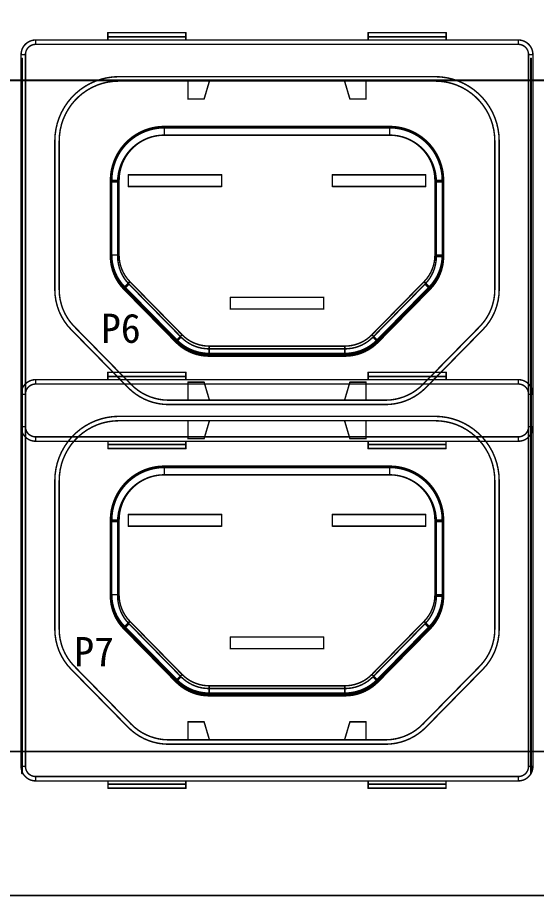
# Model space of a CAD drawing. Extents: x 741 to 1239, y 376 to 572.
# Drawn here: x 961.6 to 997.2, y 475.5 to 535.7 of the extents above; entities that cross this region are included whole.
import ezdxf

# ---------------------------------------------------------------- set-up
doc = ezdxf.new("R2010")
doc.units = 0
doc.header["$MEASUREMENT"] = 0
doc.layers.get('0').update_dxf_attribs({"linetype": 'CONTINUOUS'})
doc.layers.get('Defpoints').update_dxf_attribs({"linetype": 'CONTINUOUS'})
doc.layers.add('KEEPOUTLAYER', color=6, linetype='CONTINUOUS')
doc.layers.add('TOPOVERLAY', color=7, linetype='CONTINUOUS')
doc.styles.get("Standard").update_dxf_attribs({"font": ''})
doc.styles.get('Standard').set_extended_font_data('SimSun')
doc.dimstyles.get("Standard").update_dxf_attribs({"dimtxt": 0.18, "dimasz": 0.18, "dimexe": 0.18, "dimexo": 0.0625, "dimgap": 0.09, "dimtad": 0, "dimtih": 1, "dimtoh": 1, "dimdec": 4, "dimzin": 0, "dimdsep": 46, "dimtxsty": 'Standard', "dimcen": 0.09, "dimadec": 0, "dimazin": 0, "dimtfac": 1, "dimtdec": 4, "dimtofl": 0, "dimtmove": 0, "dimatfit": 0, "dimfxl": 1, "dimtolj": 1, "dimtzin": 0, "dimarcsym": 0})

# ---------------------------------------------------------------- blocks, each defined once
blk = doc.blocks.new('C13_1_3')
at = {"layer": 'TOPOVERLAY', "const_width": 0.1}
for points in [[(-17.55, 12.839, -0.414214), (-16.55, 13.839)], [(16.55, 13.839, -0.414214), (17.55, 12.839)], [(-17.25, 12.839, -0.414214), (-16.55, 13.539)], [(16.55, 13.539, -0.414214), (17.25, 12.839)], [(-15.235, 6.929, -0.414214), (-10.84, 11.325)], [(-14.935, 6.929, -0.414214), (-10.84, 11.025)], [(10.84, 11.325, -0.414214), (15.235, 6.929)], [(10.84, 11.025, -0.414214), (14.935, 6.929)], [(-11.425, 4.214, -0.414214), (-7.725, 7.914)], [(-11.425, 4.12, -0.414214), (-7.725, 7.82)], [(-11.331, 4.214, -0.414214), (-7.725, 7.82)], [(7.725, 7.914, -0.414214), (11.425, 4.214)], [(7.725, 7.82, -0.414214), (11.425, 4.12)], [(7.725, 7.82, -0.414214), (11.331, 4.214)], [(-10.925, 4.12, -0.414214), (-7.725, 7.32)], [(-10.831, 4.214, -0.414214), (-7.725, 7.32)], [(7.725, 7.32, -0.414214), (10.925, 4.12)], [(7.725, 7.32, -0.414214), (10.831, 4.214)], [(-10.507, -3.145, -0.196645), (-11.425, -0.902)], [(-10.507, -3.243, -0.196645), (-11.425, -1)], [(-10.44, -3.078, -0.196645), (-11.331, -0.902)], [(-10.151, -2.892, -0.196645), (-10.925, -1)], [(-10.084, -2.728, -0.196645), (-10.831, -0.902)], [(10.831, -0.902, -0.196645), (10.084, -2.728)], [(10.925, -1, -0.196645), (10.151, -2.892)], [(11.331, -0.902, -0.196645), (10.44, -3.078)], [(11.425, -0.902, -0.196645), (10.507, -3.145)], [(11.425, -1, -0.196645), (10.507, -3.243)], [(-14.118, -6.009, -0.196645), (-15.235, -3.279)], [(-13.904, -5.799, -0.196645), (-14.935, -3.279)], [(14.935, -3.279, -0.196645), (13.904, -5.799)], [(15.235, -3.279, -0.196645), (14.118, -6.009)], [(-4.658, -7.33, -0.201181), (-6.584, -6.522)], [(-4.654, -7.141, -0.201181), (-6.512, -6.362)], [(6.512, -6.362, -0.201181), (4.654, -7.141)], [(6.584, -6.522, -0.201181), (4.658, -7.33)], [(-4.658, -7.83, -0.201181), (-6.94, -6.873)], [(-4.654, -7.736, -0.201181), (-6.936, -6.779)], [(-4.654, -7.641, -0.201181), (-6.869, -6.713)], [(6.869, -6.713, -0.201181), (4.654, -7.641)], [(6.936, -6.779, -0.201181), (4.654, -7.736)], [(6.94, -6.873, -0.201181), (4.658, -7.83)], [(-7.437, -11.146, -0.201181), (-10.215, -9.981)], [(-7.437, -10.846, -0.201181), (-10.001, -9.771)], [(10.001, -9.771, -0.201181), (7.437, -10.846)], [(10.215, -9.981, -0.201181), (7.437, -11.146)], [(-16.55, -13.661, -0.414214), (-17.55, -12.661)], [(-16.55, -13.361, -0.414214), (-17.25, -12.661)], [(17.55, -12.661, -0.414214), (16.55, -13.661)], [(17.25, -12.661, -0.414214), (16.55, -13.361)]]:
    blk.add_lwpolyline(points, format="xyb", dxfattribs=at)
for points in [[(-16.55, 13.839), (16.55, 13.839)], [(-16.55, 13.539), (-16.55, 13.839)], [(-11.6, 14.339), (-6.25, 14.339)], [(-11.6, 13.839), (-11.6, 14.339)], [(-11.6, 14.059), (-6.25, 14.059)], [(-6.25, 13.839), (-6.25, 14.339)], [(6.25, 14.339), (11.6, 14.339)], [(6.25, 13.839), (6.25, 14.339)], [(6.25, 14.059), (11.6, 14.059)], [(11.6, 13.839), (11.6, 14.339)], [(16.55, 13.539), (16.55, 13.839)], [(-16.55, 13.539), (16.55, 13.539)], [(-17.55, 12.839), (-17.25, 12.839)], [(-17.55, -12.661), (-17.55, 12.839)], [(-17.25, -12.661), (-17.25, 12.839)], [(17.25, 12.839), (17.55, 12.839)], [(17.25, -12.661), (17.25, 12.839)], [(17.55, -12.661), (17.55, 12.839)], [(-10.84, 11.325), (10.84, 11.325)], [(-10.84, 11.025), (10.84, 11.025)], [(-6.1, 9.789), (-6.1, 11.01)], [(-5, 9.789), (-4.638, 11.01)], [(4.638, 11.01), (5, 9.789)], [(6.1, 9.789), (6.1, 11.01)], [(-6.1, 9.789), (-5, 9.789)], [(5, 9.789), (6.1, 9.789)], [(-7.725, 7.914), (7.725, 7.914)], [(-7.725, 7.32), (-7.725, 7.914)], [(-7.725, 7.82), (7.725, 7.82)], [(-7.725, 7.32), (-7.725, 7.82)], [(-7.725, 7.82), (7.725, 7.82)], [(7.725, 7.32), (7.725, 7.914)], [(7.725, 7.32), (7.725, 7.82)], [(-7.725, 7.32), (7.725, 7.32)], [(-7.725, 7.32), (7.725, 7.32)], [(-15.235, -3.279), (-15.235, 6.929)], [(-14.935, -3.279), (-14.935, 6.929)], [(14.935, -3.279), (14.935, 6.929)], [(15.235, -3.279), (15.235, 6.929)], [(-11.425, 4.214), (-10.831, 4.214)], [(-11.425, -0.902), (-11.425, 4.214)], [(-11.331, -0.902), (-11.331, 4.214)], [(-10.831, -0.902), (-10.831, 4.214)], [(-10.2, 4.6), (-3.8, 4.6)], [(-10.2, 3.8), (-10.2, 4.6)], [(-3.8, 3.8), (-3.8, 4.6)], [(3.8, 4.6), (10.2, 4.6)], [(3.8, 3.8), (3.8, 4.6)], [(10.2, 3.8), (10.2, 4.6)], [(10.831, 4.214), (11.425, 4.214)], [(10.831, -0.902), (10.831, 4.214)], [(11.331, -0.902), (11.331, 4.214)], [(11.425, -0.902), (11.425, 4.214)], [(-11.425, 4.12), (-10.925, 4.12)], [(-11.425, -1), (-11.425, 4.12)], [(-10.925, -1), (-10.925, 4.12)], [(-10.2, 3.8), (-3.8, 3.8)], [(3.8, 3.8), (10.2, 3.8)], [(10.925, 4.12), (11.425, 4.12)], [(10.925, -1), (10.925, 4.12)], [(11.425, -1), (11.425, 4.12)], [(-11.425, -0.902), (-10.831, -0.902)], [(10.831, -0.902), (11.425, -0.902)], [(10.925, -1), (11.425, -1)], [(-10.507, -3.145), (-10.084, -2.728)], [(-10.507, -3.243), (-10.151, -2.892)], [(-10.151, -2.892), (-6.584, -6.522)], [(-10.084, -2.728), (-6.512, -6.362)], [(6.512, -6.362), (10.084, -2.728)], [(6.584, -6.522), (10.151, -2.892)], [(10.084, -2.728), (10.507, -3.145)], [(10.151, -2.892), (10.507, -3.243)], [(-10.507, -3.145), (-6.936, -6.779)], [(-10.507, -3.243), (-6.94, -6.873)], [(-10.44, -3.078), (-6.869, -6.713)], [(6.869, -6.713), (10.44, -3.078)], [(6.936, -6.779), (10.507, -3.145)], [(6.94, -6.873), (10.507, -3.243)], [(-3.2, -3.8), (3.2, -3.8)], [(-3.2, -4.6), (-3.2, -3.8)], [(3.2, -4.6), (3.2, -3.8)], [(-3.2, -4.6), (3.2, -4.6)], [(-14.118, -6.009), (-10.215, -9.981)], [(-13.904, -5.799), (-10.001, -9.771)], [(10.001, -9.771), (13.904, -5.799)], [(10.215, -9.981), (14.118, -6.009)], [(-6.94, -6.873), (-6.584, -6.522)], [(-6.936, -6.779), (-6.512, -6.362)], [(6.512, -6.362), (6.936, -6.779)], [(6.584, -6.522), (6.94, -6.873)], [(-4.654, -7.141), (4.654, -7.141)], [(-4.654, -7.736), (-4.654, -7.141)], [(4.654, -7.736), (4.654, -7.141)], [(-4.658, -7.33), (4.658, -7.33)], [(-4.658, -7.83), (-4.658, -7.33)], [(-4.658, -7.83), (4.658, -7.83)], [(-4.654, -7.641), (4.654, -7.641)], [(-4.654, -7.736), (4.654, -7.736)], [(4.658, -7.83), (4.658, -7.33)], [(-6.1, -9.611), (-5, -9.611)], [(-6.1, -10.832), (-6.1, -9.611)], [(-5, -9.611), (-4.638, -10.832)], [(4.638, -10.832), (5, -9.611)], [(5, -9.611), (6.1, -9.611)], [(6.1, -10.832), (6.1, -9.611)], [(-7.437, -10.846), (7.437, -10.846)], [(-7.437, -11.146), (7.437, -11.146)], [(-17.55, -12.661), (-17.25, -12.661)], [(17.25, -12.661), (17.55, -12.661)], [(-16.55, -13.661), (-16.55, -13.361)], [(-16.55, -13.361), (16.55, -13.361)], [(-16.55, -13.661), (16.55, -13.661)], [(-11.594, -13.881), (-11.594, -13.661)], [(-11.594, -13.881), (-6.25, -13.881)], [(-11.593, -14.161), (-11.593, -13.881)], [(-6.25, -14.161), (-6.25, -13.661)], [(6.25, -14.161), (6.25, -13.661)], [(6.25, -13.881), (11.594, -13.881)], [(11.593, -14.161), (11.593, -13.881)], [(11.594, -13.881), (11.594, -13.661)], [(16.55, -13.661), (16.55, -13.361)], [(-11.593, -14.161), (-6.25, -14.161)], [(6.25, -14.161), (11.593, -14.161)]]:
    blk.add_lwpolyline(points, dxfattribs=at)
at = {"layer": 'TOPOVERLAY', "const_width": 0.05}
for points in [[(-16.575, 13.839, 1), (-16.525, 13.839, 1)], [(-16.575, 13.839, 1), (-16.525, 13.839, 1)], [(-16.575, 13.839, 1), (-16.525, 13.839, 1)], [(-11.625, 14.339, 1), (-11.575, 14.339, 1)], [(-11.625, 14.339, 1), (-11.575, 14.339, 1)], [(-11.625, 14.059, 1), (-11.575, 14.059, 1)], [(-11.625, 13.839, 1), (-11.575, 13.839, 1)], [(-6.275, 14.339, 1), (-6.225, 14.339, 1)], [(-6.275, 14.339, 1), (-6.225, 14.339, 1)], [(-6.275, 14.059, 1), (-6.225, 14.059, 1)], [(-6.275, 13.839, 1), (-6.225, 13.839, 1)], [(6.225, 14.339, 1), (6.275, 14.339, 1)], [(6.225, 14.339, 1), (6.275, 14.339, 1)], [(6.225, 14.059, 1), (6.275, 14.059, 1)], [(6.225, 13.839, 1), (6.275, 13.839, 1)], [(11.575, 14.339, 1), (11.625, 14.339, 1)], [(11.575, 14.339, 1), (11.625, 14.339, 1)], [(11.575, 14.059, 1), (11.625, 14.059, 1)], [(11.575, 13.839, 1), (11.625, 13.839, 1)], [(16.525, 13.839, 1), (16.575, 13.839, 1)], [(16.525, 13.839, 1), (16.575, 13.839, 1)], [(16.525, 13.839, 1), (16.575, 13.839, 1)], [(-16.575, 13.539, 1), (-16.525, 13.539, 1)], [(-16.575, 13.539, 1), (-16.525, 13.539, 1)], [(-16.575, 13.539, 1), (-16.525, 13.539, 1)], [(16.525, 13.539, 1), (16.575, 13.539, 1)], [(16.525, 13.539, 1), (16.575, 13.539, 1)], [(16.525, 13.539, 1), (16.575, 13.539, 1)], [(-17.575, 12.839, 1), (-17.525, 12.839, 1)], [(-17.575, 12.839, 1), (-17.525, 12.839, 1)], [(-17.575, 12.839, 1), (-17.525, 12.839, 1)], [(-17.275, 12.839, 1), (-17.225, 12.839, 1)], [(-17.275, 12.839, 1), (-17.225, 12.839, 1)], [(-17.275, 12.839, 1), (-17.225, 12.839, 1)], [(17.225, 12.839, 1), (17.275, 12.839, 1)], [(17.225, 12.839, 1), (17.275, 12.839, 1)], [(17.225, 12.839, 1), (17.275, 12.839, 1)], [(17.525, 12.839, 1), (17.575, 12.839, 1)], [(17.525, 12.839, 1), (17.575, 12.839, 1)], [(17.525, 12.839, 1), (17.575, 12.839, 1)], [(-10.865, 11.325, 1), (-10.815, 11.325, 1)], [(-10.865, 11.325, 1), (-10.815, 11.325, 1)], [(-10.865, 11.025, 1), (-10.815, 11.025, 1)], [(-10.865, 11.025, 1), (-10.815, 11.025, 1)], [(-6.125, 11.01, 1), (-6.075, 11.01, 1)], [(-4.663, 11.01, 1), (-4.613, 11.01, 1)], [(4.613, 11.01, 1), (4.663, 11.01, 1)], [(6.075, 11.01, 1), (6.125, 11.01, 1)], [(10.815, 11.325, 1), (10.865, 11.325, 1)], [(10.815, 11.325, 1), (10.865, 11.325, 1)], [(10.815, 11.025, 1), (10.865, 11.025, 1)], [(10.815, 11.025, 1), (10.865, 11.025, 1)], [(-6.125, 9.789, 1), (-6.075, 9.789, 1)], [(-6.125, 9.789, 1), (-6.075, 9.789, 1)], [(-5.025, 9.789, 1), (-4.975, 9.789, 1)], [(-5.025, 9.789, 1), (-4.975, 9.789, 1)], [(4.975, 9.789, 1), (5.025, 9.789, 1)], [(4.975, 9.789, 1), (5.025, 9.789, 1)], [(6.075, 9.789, 1), (6.125, 9.789, 1)], [(6.075, 9.789, 1), (6.125, 9.789, 1)], [(-7.75, 7.914, 1), (-7.7, 7.914, 1)], [(-7.75, 7.914, 1), (-7.7, 7.914, 1)], [(-7.75, 7.914, 1), (-7.7, 7.914, 1)], [(-7.75, 7.82, 1), (-7.7, 7.82, 1)], [(-7.75, 7.82, 1), (-7.7, 7.82, 1)], [(-7.75, 7.82, 1), (-7.7, 7.82, 1)], [(-7.75, 7.82, 1), (-7.7, 7.82, 1)], [(-7.75, 7.82, 1), (-7.7, 7.82, 1)], [(7.7, 7.914, 1), (7.75, 7.914, 1)], [(7.7, 7.914, 1), (7.75, 7.914, 1)], [(7.7, 7.914, 1), (7.75, 7.914, 1)], [(7.7, 7.82, 1), (7.75, 7.82, 1)], [(7.7, 7.82, 1), (7.75, 7.82, 1)], [(7.7, 7.82, 1), (7.75, 7.82, 1)], [(7.7, 7.82, 1), (7.75, 7.82, 1)], [(7.7, 7.82, 1), (7.75, 7.82, 1)], [(-7.75, 7.32, 1), (-7.7, 7.32, 1)], [(-7.75, 7.32, 1), (-7.7, 7.32, 1)], [(-7.75, 7.32, 1), (-7.7, 7.32, 1)], [(-7.75, 7.32, 1), (-7.7, 7.32, 1)], [(-7.75, 7.32, 1), (-7.7, 7.32, 1)], [(-7.75, 7.32, 1), (-7.7, 7.32, 1)], [(7.7, 7.32, 1), (7.75, 7.32, 1)], [(7.7, 7.32, 1), (7.75, 7.32, 1)], [(7.7, 7.32, 1), (7.75, 7.32, 1)], [(7.7, 7.32, 1), (7.75, 7.32, 1)], [(7.7, 7.32, 1), (7.75, 7.32, 1)], [(7.7, 7.32, 1), (7.75, 7.32, 1)], [(-15.26, 6.929, 1), (-15.21, 6.929, 1)], [(-15.26, 6.929, 1), (-15.21, 6.929, 1)], [(-14.96, 6.929, 1), (-14.91, 6.929, 1)], [(-14.96, 6.929, 1), (-14.91, 6.929, 1)], [(14.91, 6.929, 1), (14.96, 6.929, 1)], [(14.91, 6.929, 1), (14.96, 6.929, 1)], [(15.21, 6.929, 1), (15.26, 6.929, 1)], [(15.21, 6.929, 1), (15.26, 6.929, 1)], [(-11.45, 4.214, 1), (-11.4, 4.214, 1)], [(-11.45, 4.214, 1), (-11.4, 4.214, 1)], [(-11.45, 4.214, 1), (-11.4, 4.214, 1)], [(-11.356, 4.214, 1), (-11.306, 4.214, 1)], [(-11.356, 4.214, 1), (-11.306, 4.214, 1)], [(-10.856, 4.214, 1), (-10.806, 4.214, 1)], [(-10.856, 4.214, 1), (-10.806, 4.214, 1)], [(-10.856, 4.214, 1), (-10.806, 4.214, 1)], [(-10.225, 4.6, 1), (-10.175, 4.6, 1)], [(-10.225, 4.6, 1), (-10.175, 4.6, 1)], [(-3.825, 4.6, 1), (-3.775, 4.6, 1)], [(-3.825, 4.6, 1), (-3.775, 4.6, 1)], [(3.775, 4.6, 1), (3.825, 4.6, 1)], [(3.775, 4.6, 1), (3.825, 4.6, 1)], [(10.175, 4.6, 1), (10.225, 4.6, 1)], [(10.175, 4.6, 1), (10.225, 4.6, 1)], [(10.806, 4.214, 1), (10.856, 4.214, 1)], [(10.806, 4.214, 1), (10.856, 4.214, 1)], [(10.806, 4.214, 1), (10.856, 4.214, 1)], [(11.306, 4.214, 1), (11.356, 4.214, 1)], [(11.306, 4.214, 1), (11.356, 4.214, 1)], [(11.4, 4.214, 1), (11.45, 4.214, 1)], [(11.4, 4.214, 1), (11.45, 4.214, 1)], [(11.4, 4.214, 1), (11.45, 4.214, 1)], [(-11.45, 4.12, 1), (-11.4, 4.12, 1)], [(-11.45, 4.12, 1), (-11.4, 4.12, 1)], [(-11.45, 4.12, 1), (-11.4, 4.12, 1)], [(-10.95, 4.12, 1), (-10.9, 4.12, 1)], [(-10.95, 4.12, 1), (-10.9, 4.12, 1)], [(-10.95, 4.12, 1), (-10.9, 4.12, 1)], [(-10.225, 3.8, 1), (-10.175, 3.8, 1)], [(-10.225, 3.8, 1), (-10.175, 3.8, 1)], [(-3.825, 3.8, 1), (-3.775, 3.8, 1)], [(-3.825, 3.8, 1), (-3.775, 3.8, 1)], [(3.775, 3.8, 1), (3.825, 3.8, 1)], [(3.775, 3.8, 1), (3.825, 3.8, 1)], [(10.175, 3.8, 1), (10.225, 3.8, 1)], [(10.175, 3.8, 1), (10.225, 3.8, 1)], [(10.9, 4.12, 1), (10.95, 4.12, 1)], [(10.9, 4.12, 1), (10.95, 4.12, 1)], [(10.9, 4.12, 1), (10.95, 4.12, 1)], [(11.4, 4.12, 1), (11.45, 4.12, 1)], [(11.4, 4.12, 1), (11.45, 4.12, 1)], [(11.4, 4.12, 1), (11.45, 4.12, 1)], [(-11.45, -0.902, 1), (-11.4, -0.902, 1)], [(-11.45, -0.902, 1), (-11.4, -0.902, 1)], [(-11.45, -0.902, 1), (-11.4, -0.902, 1)], [(-11.45, -1, 1), (-11.4, -1, 1)], [(-11.45, -1, 1), (-11.4, -1, 1)], [(-11.356, -0.902, 1), (-11.306, -0.902, 1)], [(-11.356, -0.902, 1), (-11.306, -0.902, 1)], [(-10.95, -1, 1), (-10.9, -1, 1)], [(-10.95, -1, 1), (-10.9, -1, 1)], [(-10.856, -0.902, 1), (-10.806, -0.902, 1)], [(-10.856, -0.902, 1), (-10.806, -0.902, 1)], [(-10.856, -0.902, 1), (-10.806, -0.902, 1)], [(10.806, -0.902, 1), (10.856, -0.902, 1)], [(10.806, -0.902, 1), (10.856, -0.902, 1)], [(10.806, -0.902, 1), (10.856, -0.902, 1)], [(10.9, -1, 1), (10.95, -1, 1)], [(10.9, -1, 1), (10.95, -1, 1)], [(10.9, -1, 1), (10.95, -1, 1)], [(11.306, -0.902, 1), (11.356, -0.902, 1)], [(11.306, -0.902, 1), (11.356, -0.902, 1)], [(11.4, -0.902, 1), (11.45, -0.902, 1)], [(11.4, -0.902, 1), (11.45, -0.902, 1)], [(11.4, -0.902, 1), (11.45, -0.902, 1)], [(11.4, -1, 1), (11.45, -1, 1)], [(11.4, -1, 1), (11.45, -1, 1)], [(11.4, -1, 1), (11.45, -1, 1)], [(-10.176, -2.892, 1), (-10.126, -2.892, 1)], [(-10.176, -2.892, 1), (-10.126, -2.892, 1)], [(-10.176, -2.892, 1), (-10.126, -2.892, 1)], [(-10.109, -2.728, 1), (-10.059, -2.728, 1)], [(-10.109, -2.728, 1), (-10.059, -2.728, 1)], [(-10.109, -2.728, 1), (-10.059, -2.728, 1)], [(10.059, -2.728, 1), (10.109, -2.728, 1)], [(10.059, -2.728, 1), (10.109, -2.728, 1)], [(10.059, -2.728, 1), (10.109, -2.728, 1)], [(10.126, -2.892, 1), (10.176, -2.892, 1)], [(10.126, -2.892, 1), (10.176, -2.892, 1)], [(10.126, -2.892, 1), (10.176, -2.892, 1)], [(-15.26, -3.279, 1), (-15.21, -3.279, 1)], [(-15.26, -3.279, 1), (-15.21, -3.279, 1)], [(-14.96, -3.279, 1), (-14.91, -3.279, 1)], [(-14.96, -3.279, 1), (-14.91, -3.279, 1)], [(-10.532, -3.145, 1), (-10.482, -3.145, 1)], [(-10.532, -3.145, 1), (-10.482, -3.145, 1)], [(-10.532, -3.145, 1), (-10.482, -3.145, 1)], [(-10.532, -3.243, 1), (-10.482, -3.243, 1)], [(-10.532, -3.243, 1), (-10.482, -3.243, 1)], [(-10.532, -3.243, 1), (-10.482, -3.243, 1)], [(-10.465, -3.078, 1), (-10.415, -3.078, 1)], [(-10.465, -3.078, 1), (-10.415, -3.078, 1)], [(10.415, -3.078, 1), (10.465, -3.078, 1)], [(10.415, -3.078, 1), (10.465, -3.078, 1)], [(10.482, -3.145, 1), (10.532, -3.145, 1)], [(10.482, -3.145, 1), (10.532, -3.145, 1)], [(10.482, -3.145, 1), (10.532, -3.145, 1)], [(10.482, -3.243, 1), (10.532, -3.243, 1)], [(10.482, -3.243, 1), (10.532, -3.243, 1)], [(10.482, -3.243, 1), (10.532, -3.243, 1)], [(14.91, -3.279, 1), (14.96, -3.279, 1)], [(14.91, -3.279, 1), (14.96, -3.279, 1)], [(15.21, -3.279, 1), (15.26, -3.279, 1)], [(15.21, -3.279, 1), (15.26, -3.279, 1)], [(-3.225, -3.8, 1), (-3.175, -3.8, 1)], [(-3.225, -3.8, 1), (-3.175, -3.8, 1)], [(3.175, -3.8, 1), (3.225, -3.8, 1)], [(3.175, -3.8, 1), (3.225, -3.8, 1)], [(-3.225, -4.6, 1), (-3.175, -4.6, 1)], [(-3.225, -4.6, 1), (-3.175, -4.6, 1)], [(3.175, -4.6, 1), (3.225, -4.6, 1)], [(3.175, -4.6, 1), (3.225, -4.6, 1)], [(-14.143, -6.009, 1), (-14.093, -6.009, 1)], [(-14.143, -6.009, 1), (-14.093, -6.009, 1)], [(-13.929, -5.799, 1), (-13.879, -5.799, 1)], [(-13.929, -5.799, 1), (-13.879, -5.799, 1)], [(13.879, -5.799, 1), (13.929, -5.799, 1)], [(13.879, -5.799, 1), (13.929, -5.799, 1)], [(14.093, -6.009, 1), (14.143, -6.009, 1)], [(14.093, -6.009, 1), (14.143, -6.009, 1)], [(-6.609, -6.522, 1), (-6.559, -6.522, 1)], [(-6.609, -6.522, 1), (-6.559, -6.522, 1)], [(-6.609, -6.522, 1), (-6.559, -6.522, 1)], [(-6.537, -6.362, 1), (-6.487, -6.362, 1)], [(-6.537, -6.362, 1), (-6.487, -6.362, 1)], [(-6.537, -6.362, 1), (-6.487, -6.362, 1)], [(6.487, -6.362, 1), (6.537, -6.362, 1)], [(6.487, -6.362, 1), (6.537, -6.362, 1)], [(6.487, -6.362, 1), (6.537, -6.362, 1)], [(6.559, -6.522, 1), (6.609, -6.522, 1)], [(6.559, -6.522, 1), (6.609, -6.522, 1)], [(6.559, -6.522, 1), (6.609, -6.522, 1)], [(-6.965, -6.873, 1), (-6.915, -6.873, 1)], [(-6.965, -6.873, 1), (-6.915, -6.873, 1)], [(-6.965, -6.873, 1), (-6.915, -6.873, 1)], [(-6.961, -6.779, 1), (-6.911, -6.779, 1)], [(-6.961, -6.779, 1), (-6.911, -6.779, 1)], [(-6.961, -6.779, 1), (-6.911, -6.779, 1)], [(-6.894, -6.713, 1), (-6.844, -6.713, 1)], [(-6.894, -6.713, 1), (-6.844, -6.713, 1)], [(-4.679, -7.141, 1), (-4.629, -7.141, 1)], [(-4.679, -7.141, 1), (-4.629, -7.141, 1)], [(-4.679, -7.141, 1), (-4.629, -7.141, 1)], [(4.629, -7.141, 1), (4.679, -7.141, 1)], [(4.629, -7.141, 1), (4.679, -7.141, 1)], [(4.629, -7.141, 1), (4.679, -7.141, 1)], [(6.844, -6.713, 1), (6.894, -6.713, 1)], [(6.844, -6.713, 1), (6.894, -6.713, 1)], [(6.911, -6.779, 1), (6.961, -6.779, 1)], [(6.911, -6.779, 1), (6.961, -6.779, 1)], [(6.911, -6.779, 1), (6.961, -6.779, 1)], [(6.915, -6.873, 1), (6.965, -6.873, 1)], [(6.915, -6.873, 1), (6.965, -6.873, 1)], [(6.915, -6.873, 1), (6.965, -6.873, 1)], [(-4.683, -7.33, 1), (-4.633, -7.33, 1)], [(-4.683, -7.33, 1), (-4.633, -7.33, 1)], [(-4.683, -7.33, 1), (-4.633, -7.33, 1)], [(-4.683, -7.83, 1), (-4.633, -7.83, 1)], [(-4.683, -7.83, 1), (-4.633, -7.83, 1)], [(-4.683, -7.83, 1), (-4.633, -7.83, 1)], [(-4.679, -7.641, 1), (-4.629, -7.641, 1)], [(-4.679, -7.641, 1), (-4.629, -7.641, 1)], [(-4.679, -7.736, 1), (-4.629, -7.736, 1)], [(-4.679, -7.736, 1), (-4.629, -7.736, 1)], [(-4.679, -7.736, 1), (-4.629, -7.736, 1)], [(4.629, -7.641, 1), (4.679, -7.641, 1)], [(4.629, -7.641, 1), (4.679, -7.641, 1)], [(4.629, -7.736, 1), (4.679, -7.736, 1)], [(4.629, -7.736, 1), (4.679, -7.736, 1)], [(4.629, -7.736, 1), (4.679, -7.736, 1)], [(4.633, -7.33, 1), (4.683, -7.33, 1)], [(4.633, -7.33, 1), (4.683, -7.33, 1)], [(4.633, -7.33, 1), (4.683, -7.33, 1)], [(4.633, -7.83, 1), (4.683, -7.83, 1)], [(4.633, -7.83, 1), (4.683, -7.83, 1)], [(4.633, -7.83, 1), (4.683, -7.83, 1)], [(-6.125, -9.611, 1), (-6.075, -9.611, 1)], [(-6.125, -9.611, 1), (-6.075, -9.611, 1)], [(-5.025, -9.611, 1), (-4.975, -9.611, 1)], [(-5.025, -9.611, 1), (-4.975, -9.611, 1)], [(4.975, -9.611, 1), (5.025, -9.611, 1)], [(4.975, -9.611, 1), (5.025, -9.611, 1)], [(6.075, -9.611, 1), (6.125, -9.611, 1)], [(6.075, -9.611, 1), (6.125, -9.611, 1)], [(-10.24, -9.981, 1), (-10.19, -9.981, 1)], [(-10.24, -9.981, 1), (-10.19, -9.981, 1)], [(-10.026, -9.771, 1), (-9.976, -9.771, 1)], [(-10.026, -9.771, 1), (-9.976, -9.771, 1)], [(9.976, -9.771, 1), (10.026, -9.771, 1)], [(9.976, -9.771, 1), (10.026, -9.771, 1)], [(10.19, -9.981, 1), (10.24, -9.981, 1)], [(10.19, -9.981, 1), (10.24, -9.981, 1)], [(-7.462, -10.846, 1), (-7.412, -10.846, 1)], [(-7.462, -10.846, 1), (-7.412, -10.846, 1)], [(-6.125, -10.832, 1), (-6.075, -10.832, 1)], [(-4.663, -10.832, 1), (-4.613, -10.832, 1)], [(4.613, -10.832, 1), (4.663, -10.832, 1)], [(6.075, -10.832, 1), (6.125, -10.832, 1)], [(7.412, -10.846, 1), (7.462, -10.846, 1)], [(7.412, -10.846, 1), (7.462, -10.846, 1)], [(-7.462, -11.146, 1), (-7.412, -11.146, 1)], [(-7.462, -11.146, 1), (-7.412, -11.146, 1)], [(7.412, -11.146, 1), (7.462, -11.146, 1)], [(7.412, -11.146, 1), (7.462, -11.146, 1)], [(-17.575, -12.661, 1), (-17.525, -12.661, 1)], [(-17.575, -12.661, 1), (-17.525, -12.661, 1)], [(-17.575, -12.661, 1), (-17.525, -12.661, 1)], [(-17.275, -12.661, 1), (-17.225, -12.661, 1)], [(-17.275, -12.661, 1), (-17.225, -12.661, 1)], [(-17.275, -12.661, 1), (-17.225, -12.661, 1)], [(17.225, -12.661, 1), (17.275, -12.661, 1)], [(17.225, -12.661, 1), (17.275, -12.661, 1)], [(17.225, -12.661, 1), (17.275, -12.661, 1)], [(17.525, -12.661, 1), (17.575, -12.661, 1)], [(17.525, -12.661, 1), (17.575, -12.661, 1)], [(17.525, -12.661, 1), (17.575, -12.661, 1)], [(-16.575, -13.361, 1), (-16.525, -13.361, 1)], [(-16.575, -13.361, 1), (-16.525, -13.361, 1)], [(-16.575, -13.361, 1), (-16.525, -13.361, 1)], [(-16.575, -13.661, 1), (-16.525, -13.661, 1)], [(-16.575, -13.661, 1), (-16.525, -13.661, 1)], [(-16.575, -13.661, 1), (-16.525, -13.661, 1)], [(-11.619, -13.661, 1), (-11.569, -13.661, 1)], [(-11.619, -13.881, 1), (-11.569, -13.881, 1)], [(-11.619, -13.881, 1), (-11.569, -13.881, 1)], [(-11.618, -13.881, 1), (-11.568, -13.881, 1)], [(-6.275, -13.661, 1), (-6.225, -13.661, 1)], [(-6.275, -13.881, 1), (-6.225, -13.881, 1)], [(6.225, -13.661, 1), (6.275, -13.661, 1)], [(6.225, -13.881, 1), (6.275, -13.881, 1)], [(11.568, -13.881, 1), (11.618, -13.881, 1)], [(11.569, -13.661, 1), (11.619, -13.661, 1)], [(11.569, -13.881, 1), (11.619, -13.881, 1)], [(11.569, -13.881, 1), (11.619, -13.881, 1)], [(16.525, -13.361, 1), (16.575, -13.361, 1)], [(16.525, -13.361, 1), (16.575, -13.361, 1)], [(16.525, -13.361, 1), (16.575, -13.361, 1)], [(16.525, -13.661, 1), (16.575, -13.661, 1)], [(16.525, -13.661, 1), (16.575, -13.661, 1)], [(16.525, -13.661, 1), (16.575, -13.661, 1)], [(-11.618, -14.161, 1), (-11.568, -14.161, 1)], [(-11.618, -14.161, 1), (-11.568, -14.161, 1)], [(-6.275, -14.161, 1), (-6.225, -14.161, 1)], [(-6.275, -14.161, 1), (-6.225, -14.161, 1)], [(6.225, -14.161, 1), (6.275, -14.161, 1)], [(6.225, -14.161, 1), (6.275, -14.161, 1)], [(11.568, -14.161, 1), (11.618, -14.161, 1)], [(11.568, -14.161, 1), (11.618, -14.161, 1)]]:
    blk.add_lwpolyline(points, format="xyb", close=True, dxfattribs=at)
blk = doc.blocks.new('C13_1_96')
at = {"layer": 'TOPOVERLAY', "const_width": 0.1}
for points in [[(-17.55, 12.839, -0.414214), (-16.55, 13.839)], [(16.55, 13.839, -0.414214), (17.55, 12.839)], [(-17.25, 12.839, -0.414214), (-16.55, 13.539)], [(16.55, 13.539, -0.414214), (17.25, 12.839)], [(-15.235, 6.929, -0.414214), (-10.84, 11.325)], [(-14.935, 6.929, -0.414214), (-10.84, 11.025)], [(10.84, 11.325, -0.414214), (15.235, 6.929)], [(10.84, 11.025, -0.414214), (14.935, 6.929)], [(-11.425, 4.214, -0.414214), (-7.725, 7.914)], [(-11.425, 4.12, -0.414214), (-7.725, 7.82)], [(-11.331, 4.214, -0.414214), (-7.725, 7.82)], [(7.725, 7.914, -0.414214), (11.425, 4.214)], [(7.725, 7.82, -0.414214), (11.425, 4.12)], [(7.725, 7.82, -0.414214), (11.331, 4.214)], [(-10.925, 4.12, -0.414214), (-7.725, 7.32)], [(-10.831, 4.214, -0.414214), (-7.725, 7.32)], [(7.725, 7.32, -0.414214), (10.925, 4.12)], [(7.725, 7.32, -0.414214), (10.831, 4.214)], [(-10.507, -3.145, -0.196645), (-11.425, -0.902)], [(-10.507, -3.243, -0.196645), (-11.425, -1)], [(-10.44, -3.078, -0.196645), (-11.331, -0.902)], [(-10.151, -2.892, -0.196645), (-10.925, -1)], [(-10.084, -2.728, -0.196645), (-10.831, -0.902)], [(10.831, -0.902, -0.196645), (10.084, -2.728)], [(10.925, -1, -0.196645), (10.151, -2.892)], [(11.331, -0.902, -0.196645), (10.44, -3.078)], [(11.425, -0.902, -0.196645), (10.507, -3.145)], [(11.425, -1, -0.196645), (10.507, -3.243)], [(-14.118, -6.009, -0.196645), (-15.235, -3.279)], [(-13.904, -5.799, -0.196645), (-14.935, -3.279)], [(14.935, -3.279, -0.196645), (13.904, -5.799)], [(15.235, -3.279, -0.196645), (14.118, -6.009)], [(-4.658, -7.33, -0.201181), (-6.584, -6.522)], [(-4.654, -7.141, -0.201181), (-6.512, -6.362)], [(6.512, -6.362, -0.201181), (4.654, -7.141)], [(6.584, -6.522, -0.201181), (4.658, -7.33)], [(-4.658, -7.83, -0.201181), (-6.94, -6.873)], [(-4.654, -7.736, -0.201181), (-6.936, -6.779)], [(-4.654, -7.641, -0.201181), (-6.869, -6.713)], [(6.869, -6.713, -0.201181), (4.654, -7.641)], [(6.936, -6.779, -0.201181), (4.654, -7.736)], [(6.94, -6.873, -0.201181), (4.658, -7.83)], [(-7.437, -11.146, -0.201181), (-10.215, -9.981)], [(-7.437, -10.846, -0.201181), (-10.001, -9.771)], [(10.001, -9.771, -0.201181), (7.437, -10.846)], [(10.215, -9.981, -0.201181), (7.437, -11.146)], [(-16.55, -13.661, -0.414214), (-17.55, -12.661)], [(-16.55, -13.361, -0.414214), (-17.25, -12.661)], [(17.55, -12.661, -0.414214), (16.55, -13.661)], [(17.25, -12.661, -0.414214), (16.55, -13.361)]]:
    blk.add_lwpolyline(points, format="xyb", dxfattribs=at)
for points in [[(-16.55, 13.839), (16.55, 13.839)], [(-16.55, 13.539), (-16.55, 13.839)], [(-11.6, 14.339), (-6.25, 14.339)], [(-11.6, 13.839), (-11.6, 14.339)], [(-11.6, 14.059), (-6.25, 14.059)], [(-6.25, 13.839), (-6.25, 14.339)], [(6.25, 14.339), (11.6, 14.339)], [(6.25, 13.839), (6.25, 14.339)], [(6.25, 14.059), (11.6, 14.059)], [(11.6, 13.839), (11.6, 14.339)], [(16.55, 13.539), (16.55, 13.839)], [(-16.55, 13.539), (16.55, 13.539)], [(-17.55, 12.839), (-17.25, 12.839)], [(-17.55, -12.661), (-17.55, 12.839)], [(-17.25, -12.661), (-17.25, 12.839)], [(17.25, 12.839), (17.55, 12.839)], [(17.25, -12.661), (17.25, 12.839)], [(17.55, -12.661), (17.55, 12.839)], [(-10.84, 11.325), (10.84, 11.325)], [(-10.84, 11.025), (10.84, 11.025)], [(-6.1, 9.789), (-6.1, 11.01)], [(-5, 9.789), (-4.638, 11.01)], [(4.638, 11.01), (5, 9.789)], [(6.1, 9.789), (6.1, 11.01)], [(-6.1, 9.789), (-5, 9.789)], [(5, 9.789), (6.1, 9.789)], [(-7.725, 7.914), (7.725, 7.914)], [(-7.725, 7.32), (-7.725, 7.914)], [(-7.725, 7.82), (7.725, 7.82)], [(-7.725, 7.32), (-7.725, 7.82)], [(-7.725, 7.82), (7.725, 7.82)], [(7.725, 7.32), (7.725, 7.914)], [(7.725, 7.32), (7.725, 7.82)], [(-7.725, 7.32), (7.725, 7.32)], [(-7.725, 7.32), (7.725, 7.32)], [(-15.235, -3.279), (-15.235, 6.929)], [(-14.935, -3.279), (-14.935, 6.929)], [(14.935, -3.279), (14.935, 6.929)], [(15.235, -3.279), (15.235, 6.929)], [(-11.425, 4.214), (-10.831, 4.214)], [(-11.425, -0.902), (-11.425, 4.214)], [(-11.331, -0.902), (-11.331, 4.214)], [(-10.831, -0.902), (-10.831, 4.214)], [(-10.2, 4.6), (-3.8, 4.6)], [(-10.2, 3.8), (-10.2, 4.6)], [(-3.8, 3.8), (-3.8, 4.6)], [(3.8, 4.6), (10.2, 4.6)], [(3.8, 3.8), (3.8, 4.6)], [(10.2, 3.8), (10.2, 4.6)], [(10.831, 4.214), (11.425, 4.214)], [(10.831, -0.902), (10.831, 4.214)], [(11.331, -0.902), (11.331, 4.214)], [(11.425, -0.902), (11.425, 4.214)], [(-11.425, 4.12), (-10.925, 4.12)], [(-11.425, -1), (-11.425, 4.12)], [(-10.925, -1), (-10.925, 4.12)], [(-10.2, 3.8), (-3.8, 3.8)], [(3.8, 3.8), (10.2, 3.8)], [(10.925, 4.12), (11.425, 4.12)], [(10.925, -1), (10.925, 4.12)], [(11.425, -1), (11.425, 4.12)], [(-11.425, -0.902), (-10.831, -0.902)], [(10.831, -0.902), (11.425, -0.902)], [(10.925, -1), (11.425, -1)], [(-10.507, -3.145), (-10.084, -2.728)], [(-10.507, -3.243), (-10.151, -2.892)], [(-10.151, -2.892), (-6.584, -6.522)], [(-10.084, -2.728), (-6.512, -6.362)], [(6.512, -6.362), (10.084, -2.728)], [(6.584, -6.522), (10.151, -2.892)], [(10.084, -2.728), (10.507, -3.145)], [(10.151, -2.892), (10.507, -3.243)], [(-10.507, -3.145), (-6.936, -6.779)], [(-10.507, -3.243), (-6.94, -6.873)], [(-10.44, -3.078), (-6.869, -6.713)], [(6.869, -6.713), (10.44, -3.078)], [(6.936, -6.779), (10.507, -3.145)], [(6.94, -6.873), (10.507, -3.243)], [(-3.2, -3.8), (3.2, -3.8)], [(-3.2, -4.6), (-3.2, -3.8)], [(3.2, -4.6), (3.2, -3.8)], [(-3.2, -4.6), (3.2, -4.6)], [(-14.118, -6.009), (-10.215, -9.981)], [(-13.904, -5.799), (-10.001, -9.771)], [(10.001, -9.771), (13.904, -5.799)], [(10.215, -9.981), (14.118, -6.009)], [(-6.94, -6.873), (-6.584, -6.522)], [(-6.936, -6.779), (-6.512, -6.362)], [(6.512, -6.362), (6.936, -6.779)], [(6.584, -6.522), (6.94, -6.873)], [(-4.654, -7.141), (4.654, -7.141)], [(-4.654, -7.736), (-4.654, -7.141)], [(4.654, -7.736), (4.654, -7.141)], [(-4.658, -7.33), (4.658, -7.33)], [(-4.658, -7.83), (-4.658, -7.33)], [(-4.658, -7.83), (4.658, -7.83)], [(-4.654, -7.641), (4.654, -7.641)], [(-4.654, -7.736), (4.654, -7.736)], [(4.658, -7.83), (4.658, -7.33)], [(-6.1, -9.611), (-5, -9.611)], [(-6.1, -10.832), (-6.1, -9.611)], [(-5, -9.611), (-4.638, -10.832)], [(4.638, -10.832), (5, -9.611)], [(5, -9.611), (6.1, -9.611)], [(6.1, -10.832), (6.1, -9.611)], [(-7.437, -10.846), (7.437, -10.846)], [(-7.437, -11.146), (7.437, -11.146)], [(-17.55, -12.661), (-17.25, -12.661)], [(17.25, -12.661), (17.55, -12.661)], [(-16.55, -13.661), (-16.55, -13.361)], [(-16.55, -13.361), (16.55, -13.361)], [(-16.55, -13.661), (16.55, -13.661)], [(-11.594, -13.881), (-11.594, -13.661)], [(-11.594, -13.881), (-6.25, -13.881)], [(-11.593, -14.161), (-11.593, -13.881)], [(-6.25, -14.161), (-6.25, -13.661)], [(6.25, -14.161), (6.25, -13.661)], [(6.25, -13.881), (11.594, -13.881)], [(11.593, -14.161), (11.593, -13.881)], [(11.594, -13.881), (11.594, -13.661)], [(16.55, -13.661), (16.55, -13.361)], [(-11.593, -14.161), (-6.25, -14.161)], [(6.25, -14.161), (11.593, -14.161)]]:
    blk.add_lwpolyline(points, dxfattribs=at)
at = {"layer": 'TOPOVERLAY', "const_width": 0.05}
for points in [[(-16.575, 13.839, 1), (-16.525, 13.839, 1)], [(-16.575, 13.839, 1), (-16.525, 13.839, 1)], [(-16.575, 13.839, 1), (-16.525, 13.839, 1)], [(-11.625, 14.339, 1), (-11.575, 14.339, 1)], [(-11.625, 14.339, 1), (-11.575, 14.339, 1)], [(-11.625, 14.059, 1), (-11.575, 14.059, 1)], [(-11.625, 13.839, 1), (-11.575, 13.839, 1)], [(-6.275, 14.339, 1), (-6.225, 14.339, 1)], [(-6.275, 14.339, 1), (-6.225, 14.339, 1)], [(-6.275, 14.059, 1), (-6.225, 14.059, 1)], [(-6.275, 13.839, 1), (-6.225, 13.839, 1)], [(6.225, 14.339, 1), (6.275, 14.339, 1)], [(6.225, 14.339, 1), (6.275, 14.339, 1)], [(6.225, 14.059, 1), (6.275, 14.059, 1)], [(6.225, 13.839, 1), (6.275, 13.839, 1)], [(11.575, 14.339, 1), (11.625, 14.339, 1)], [(11.575, 14.339, 1), (11.625, 14.339, 1)], [(11.575, 14.059, 1), (11.625, 14.059, 1)], [(11.575, 13.839, 1), (11.625, 13.839, 1)], [(16.525, 13.839, 1), (16.575, 13.839, 1)], [(16.525, 13.839, 1), (16.575, 13.839, 1)], [(16.525, 13.839, 1), (16.575, 13.839, 1)], [(-16.575, 13.539, 1), (-16.525, 13.539, 1)], [(-16.575, 13.539, 1), (-16.525, 13.539, 1)], [(-16.575, 13.539, 1), (-16.525, 13.539, 1)], [(16.525, 13.539, 1), (16.575, 13.539, 1)], [(16.525, 13.539, 1), (16.575, 13.539, 1)], [(16.525, 13.539, 1), (16.575, 13.539, 1)], [(-17.575, 12.839, 1), (-17.525, 12.839, 1)], [(-17.575, 12.839, 1), (-17.525, 12.839, 1)], [(-17.575, 12.839, 1), (-17.525, 12.839, 1)], [(-17.275, 12.839, 1), (-17.225, 12.839, 1)], [(-17.275, 12.839, 1), (-17.225, 12.839, 1)], [(-17.275, 12.839, 1), (-17.225, 12.839, 1)], [(17.225, 12.839, 1), (17.275, 12.839, 1)], [(17.225, 12.839, 1), (17.275, 12.839, 1)], [(17.225, 12.839, 1), (17.275, 12.839, 1)], [(17.525, 12.839, 1), (17.575, 12.839, 1)], [(17.525, 12.839, 1), (17.575, 12.839, 1)], [(17.525, 12.839, 1), (17.575, 12.839, 1)], [(-10.865, 11.325, 1), (-10.815, 11.325, 1)], [(-10.865, 11.325, 1), (-10.815, 11.325, 1)], [(-10.865, 11.025, 1), (-10.815, 11.025, 1)], [(-10.865, 11.025, 1), (-10.815, 11.025, 1)], [(-6.125, 11.01, 1), (-6.075, 11.01, 1)], [(-4.663, 11.01, 1), (-4.613, 11.01, 1)], [(4.613, 11.01, 1), (4.663, 11.01, 1)], [(6.075, 11.01, 1), (6.125, 11.01, 1)], [(10.815, 11.325, 1), (10.865, 11.325, 1)], [(10.815, 11.325, 1), (10.865, 11.325, 1)], [(10.815, 11.025, 1), (10.865, 11.025, 1)], [(10.815, 11.025, 1), (10.865, 11.025, 1)], [(-6.125, 9.789, 1), (-6.075, 9.789, 1)], [(-6.125, 9.789, 1), (-6.075, 9.789, 1)], [(-5.025, 9.789, 1), (-4.975, 9.789, 1)], [(-5.025, 9.789, 1), (-4.975, 9.789, 1)], [(4.975, 9.789, 1), (5.025, 9.789, 1)], [(4.975, 9.789, 1), (5.025, 9.789, 1)], [(6.075, 9.789, 1), (6.125, 9.789, 1)], [(6.075, 9.789, 1), (6.125, 9.789, 1)], [(-7.75, 7.914, 1), (-7.7, 7.914, 1)], [(-7.75, 7.914, 1), (-7.7, 7.914, 1)], [(-7.75, 7.914, 1), (-7.7, 7.914, 1)], [(-7.75, 7.82, 1), (-7.7, 7.82, 1)], [(-7.75, 7.82, 1), (-7.7, 7.82, 1)], [(-7.75, 7.82, 1), (-7.7, 7.82, 1)], [(-7.75, 7.82, 1), (-7.7, 7.82, 1)], [(-7.75, 7.82, 1), (-7.7, 7.82, 1)], [(7.7, 7.914, 1), (7.75, 7.914, 1)], [(7.7, 7.914, 1), (7.75, 7.914, 1)], [(7.7, 7.914, 1), (7.75, 7.914, 1)], [(7.7, 7.82, 1), (7.75, 7.82, 1)], [(7.7, 7.82, 1), (7.75, 7.82, 1)], [(7.7, 7.82, 1), (7.75, 7.82, 1)], [(7.7, 7.82, 1), (7.75, 7.82, 1)], [(7.7, 7.82, 1), (7.75, 7.82, 1)], [(-7.75, 7.32, 1), (-7.7, 7.32, 1)], [(-7.75, 7.32, 1), (-7.7, 7.32, 1)], [(-7.75, 7.32, 1), (-7.7, 7.32, 1)], [(-7.75, 7.32, 1), (-7.7, 7.32, 1)], [(-7.75, 7.32, 1), (-7.7, 7.32, 1)], [(-7.75, 7.32, 1), (-7.7, 7.32, 1)], [(7.7, 7.32, 1), (7.75, 7.32, 1)], [(7.7, 7.32, 1), (7.75, 7.32, 1)], [(7.7, 7.32, 1), (7.75, 7.32, 1)], [(7.7, 7.32, 1), (7.75, 7.32, 1)], [(7.7, 7.32, 1), (7.75, 7.32, 1)], [(7.7, 7.32, 1), (7.75, 7.32, 1)], [(-15.26, 6.929, 1), (-15.21, 6.929, 1)], [(-15.26, 6.929, 1), (-15.21, 6.929, 1)], [(-14.96, 6.929, 1), (-14.91, 6.929, 1)], [(-14.96, 6.929, 1), (-14.91, 6.929, 1)], [(14.91, 6.929, 1), (14.96, 6.929, 1)], [(14.91, 6.929, 1), (14.96, 6.929, 1)], [(15.21, 6.929, 1), (15.26, 6.929, 1)], [(15.21, 6.929, 1), (15.26, 6.929, 1)], [(-11.45, 4.214, 1), (-11.4, 4.214, 1)], [(-11.45, 4.214, 1), (-11.4, 4.214, 1)], [(-11.45, 4.214, 1), (-11.4, 4.214, 1)], [(-11.356, 4.214, 1), (-11.306, 4.214, 1)], [(-11.356, 4.214, 1), (-11.306, 4.214, 1)], [(-10.856, 4.214, 1), (-10.806, 4.214, 1)], [(-10.856, 4.214, 1), (-10.806, 4.214, 1)], [(-10.856, 4.214, 1), (-10.806, 4.214, 1)], [(-10.225, 4.6, 1), (-10.175, 4.6, 1)], [(-10.225, 4.6, 1), (-10.175, 4.6, 1)], [(-3.825, 4.6, 1), (-3.775, 4.6, 1)], [(-3.825, 4.6, 1), (-3.775, 4.6, 1)], [(3.775, 4.6, 1), (3.825, 4.6, 1)], [(3.775, 4.6, 1), (3.825, 4.6, 1)], [(10.175, 4.6, 1), (10.225, 4.6, 1)], [(10.175, 4.6, 1), (10.225, 4.6, 1)], [(10.806, 4.214, 1), (10.856, 4.214, 1)], [(10.806, 4.214, 1), (10.856, 4.214, 1)], [(10.806, 4.214, 1), (10.856, 4.214, 1)], [(11.306, 4.214, 1), (11.356, 4.214, 1)], [(11.306, 4.214, 1), (11.356, 4.214, 1)], [(11.4, 4.214, 1), (11.45, 4.214, 1)], [(11.4, 4.214, 1), (11.45, 4.214, 1)], [(11.4, 4.214, 1), (11.45, 4.214, 1)], [(-11.45, 4.12, 1), (-11.4, 4.12, 1)], [(-11.45, 4.12, 1), (-11.4, 4.12, 1)], [(-11.45, 4.12, 1), (-11.4, 4.12, 1)], [(-10.95, 4.12, 1), (-10.9, 4.12, 1)], [(-10.95, 4.12, 1), (-10.9, 4.12, 1)], [(-10.95, 4.12, 1), (-10.9, 4.12, 1)], [(-10.225, 3.8, 1), (-10.175, 3.8, 1)], [(-10.225, 3.8, 1), (-10.175, 3.8, 1)], [(-3.825, 3.8, 1), (-3.775, 3.8, 1)], [(-3.825, 3.8, 1), (-3.775, 3.8, 1)], [(3.775, 3.8, 1), (3.825, 3.8, 1)], [(3.775, 3.8, 1), (3.825, 3.8, 1)], [(10.175, 3.8, 1), (10.225, 3.8, 1)], [(10.175, 3.8, 1), (10.225, 3.8, 1)], [(10.9, 4.12, 1), (10.95, 4.12, 1)], [(10.9, 4.12, 1), (10.95, 4.12, 1)], [(10.9, 4.12, 1), (10.95, 4.12, 1)], [(11.4, 4.12, 1), (11.45, 4.12, 1)], [(11.4, 4.12, 1), (11.45, 4.12, 1)], [(11.4, 4.12, 1), (11.45, 4.12, 1)], [(-11.45, -0.902, 1), (-11.4, -0.902, 1)], [(-11.45, -0.902, 1), (-11.4, -0.902, 1)], [(-11.45, -0.902, 1), (-11.4, -0.902, 1)], [(-11.45, -1, 1), (-11.4, -1, 1)], [(-11.45, -1, 1), (-11.4, -1, 1)], [(-11.356, -0.902, 1), (-11.306, -0.902, 1)], [(-11.356, -0.902, 1), (-11.306, -0.902, 1)], [(-10.95, -1, 1), (-10.9, -1, 1)], [(-10.95, -1, 1), (-10.9, -1, 1)], [(-10.856, -0.902, 1), (-10.806, -0.902, 1)], [(-10.856, -0.902, 1), (-10.806, -0.902, 1)], [(-10.856, -0.902, 1), (-10.806, -0.902, 1)], [(10.806, -0.902, 1), (10.856, -0.902, 1)], [(10.806, -0.902, 1), (10.856, -0.902, 1)], [(10.806, -0.902, 1), (10.856, -0.902, 1)], [(10.9, -1, 1), (10.95, -1, 1)], [(10.9, -1, 1), (10.95, -1, 1)], [(10.9, -1, 1), (10.95, -1, 1)], [(11.306, -0.902, 1), (11.356, -0.902, 1)], [(11.306, -0.902, 1), (11.356, -0.902, 1)], [(11.4, -0.902, 1), (11.45, -0.902, 1)], [(11.4, -0.902, 1), (11.45, -0.902, 1)], [(11.4, -0.902, 1), (11.45, -0.902, 1)], [(11.4, -1, 1), (11.45, -1, 1)], [(11.4, -1, 1), (11.45, -1, 1)], [(11.4, -1, 1), (11.45, -1, 1)], [(-10.176, -2.892, 1), (-10.126, -2.892, 1)], [(-10.176, -2.892, 1), (-10.126, -2.892, 1)], [(-10.176, -2.892, 1), (-10.126, -2.892, 1)], [(-10.109, -2.728, 1), (-10.059, -2.728, 1)], [(-10.109, -2.728, 1), (-10.059, -2.728, 1)], [(-10.109, -2.728, 1), (-10.059, -2.728, 1)], [(10.059, -2.728, 1), (10.109, -2.728, 1)], [(10.059, -2.728, 1), (10.109, -2.728, 1)], [(10.059, -2.728, 1), (10.109, -2.728, 1)], [(10.126, -2.892, 1), (10.176, -2.892, 1)], [(10.126, -2.892, 1), (10.176, -2.892, 1)], [(10.126, -2.892, 1), (10.176, -2.892, 1)], [(-15.26, -3.279, 1), (-15.21, -3.279, 1)], [(-15.26, -3.279, 1), (-15.21, -3.279, 1)], [(-14.96, -3.279, 1), (-14.91, -3.279, 1)], [(-14.96, -3.279, 1), (-14.91, -3.279, 1)], [(-10.532, -3.145, 1), (-10.482, -3.145, 1)], [(-10.532, -3.145, 1), (-10.482, -3.145, 1)], [(-10.532, -3.145, 1), (-10.482, -3.145, 1)], [(-10.532, -3.243, 1), (-10.482, -3.243, 1)], [(-10.532, -3.243, 1), (-10.482, -3.243, 1)], [(-10.532, -3.243, 1), (-10.482, -3.243, 1)], [(-10.465, -3.078, 1), (-10.415, -3.078, 1)], [(-10.465, -3.078, 1), (-10.415, -3.078, 1)], [(10.415, -3.078, 1), (10.465, -3.078, 1)], [(10.415, -3.078, 1), (10.465, -3.078, 1)], [(10.482, -3.145, 1), (10.532, -3.145, 1)], [(10.482, -3.145, 1), (10.532, -3.145, 1)], [(10.482, -3.145, 1), (10.532, -3.145, 1)], [(10.482, -3.243, 1), (10.532, -3.243, 1)], [(10.482, -3.243, 1), (10.532, -3.243, 1)], [(10.482, -3.243, 1), (10.532, -3.243, 1)], [(14.91, -3.279, 1), (14.96, -3.279, 1)], [(14.91, -3.279, 1), (14.96, -3.279, 1)], [(15.21, -3.279, 1), (15.26, -3.279, 1)], [(15.21, -3.279, 1), (15.26, -3.279, 1)], [(-3.225, -3.8, 1), (-3.175, -3.8, 1)], [(-3.225, -3.8, 1), (-3.175, -3.8, 1)], [(3.175, -3.8, 1), (3.225, -3.8, 1)], [(3.175, -3.8, 1), (3.225, -3.8, 1)], [(-3.225, -4.6, 1), (-3.175, -4.6, 1)], [(-3.225, -4.6, 1), (-3.175, -4.6, 1)], [(3.175, -4.6, 1), (3.225, -4.6, 1)], [(3.175, -4.6, 1), (3.225, -4.6, 1)], [(-14.143, -6.009, 1), (-14.093, -6.009, 1)], [(-14.143, -6.009, 1), (-14.093, -6.009, 1)], [(-13.929, -5.799, 1), (-13.879, -5.799, 1)], [(-13.929, -5.799, 1), (-13.879, -5.799, 1)], [(13.879, -5.799, 1), (13.929, -5.799, 1)], [(13.879, -5.799, 1), (13.929, -5.799, 1)], [(14.093, -6.009, 1), (14.143, -6.009, 1)], [(14.093, -6.009, 1), (14.143, -6.009, 1)], [(-6.609, -6.522, 1), (-6.559, -6.522, 1)], [(-6.609, -6.522, 1), (-6.559, -6.522, 1)], [(-6.609, -6.522, 1), (-6.559, -6.522, 1)], [(-6.537, -6.362, 1), (-6.487, -6.362, 1)], [(-6.537, -6.362, 1), (-6.487, -6.362, 1)], [(-6.537, -6.362, 1), (-6.487, -6.362, 1)], [(6.487, -6.362, 1), (6.537, -6.362, 1)], [(6.487, -6.362, 1), (6.537, -6.362, 1)], [(6.487, -6.362, 1), (6.537, -6.362, 1)], [(6.559, -6.522, 1), (6.609, -6.522, 1)], [(6.559, -6.522, 1), (6.609, -6.522, 1)], [(6.559, -6.522, 1), (6.609, -6.522, 1)], [(-6.965, -6.873, 1), (-6.915, -6.873, 1)], [(-6.965, -6.873, 1), (-6.915, -6.873, 1)], [(-6.965, -6.873, 1), (-6.915, -6.873, 1)], [(-6.961, -6.779, 1), (-6.911, -6.779, 1)], [(-6.961, -6.779, 1), (-6.911, -6.779, 1)], [(-6.961, -6.779, 1), (-6.911, -6.779, 1)], [(-6.894, -6.713, 1), (-6.844, -6.713, 1)], [(-6.894, -6.713, 1), (-6.844, -6.713, 1)], [(-4.679, -7.141, 1), (-4.629, -7.141, 1)], [(-4.679, -7.141, 1), (-4.629, -7.141, 1)], [(-4.679, -7.141, 1), (-4.629, -7.141, 1)], [(4.629, -7.141, 1), (4.679, -7.141, 1)], [(4.629, -7.141, 1), (4.679, -7.141, 1)], [(4.629, -7.141, 1), (4.679, -7.141, 1)], [(6.844, -6.713, 1), (6.894, -6.713, 1)], [(6.844, -6.713, 1), (6.894, -6.713, 1)], [(6.911, -6.779, 1), (6.961, -6.779, 1)], [(6.911, -6.779, 1), (6.961, -6.779, 1)], [(6.911, -6.779, 1), (6.961, -6.779, 1)], [(6.915, -6.873, 1), (6.965, -6.873, 1)], [(6.915, -6.873, 1), (6.965, -6.873, 1)], [(6.915, -6.873, 1), (6.965, -6.873, 1)], [(-4.683, -7.33, 1), (-4.633, -7.33, 1)], [(-4.683, -7.33, 1), (-4.633, -7.33, 1)], [(-4.683, -7.33, 1), (-4.633, -7.33, 1)], [(-4.683, -7.83, 1), (-4.633, -7.83, 1)], [(-4.683, -7.83, 1), (-4.633, -7.83, 1)], [(-4.683, -7.83, 1), (-4.633, -7.83, 1)], [(-4.679, -7.641, 1), (-4.629, -7.641, 1)], [(-4.679, -7.641, 1), (-4.629, -7.641, 1)], [(-4.679, -7.736, 1), (-4.629, -7.736, 1)], [(-4.679, -7.736, 1), (-4.629, -7.736, 1)], [(-4.679, -7.736, 1), (-4.629, -7.736, 1)], [(4.629, -7.641, 1), (4.679, -7.641, 1)], [(4.629, -7.641, 1), (4.679, -7.641, 1)], [(4.629, -7.736, 1), (4.679, -7.736, 1)], [(4.629, -7.736, 1), (4.679, -7.736, 1)], [(4.629, -7.736, 1), (4.679, -7.736, 1)], [(4.633, -7.33, 1), (4.683, -7.33, 1)], [(4.633, -7.33, 1), (4.683, -7.33, 1)], [(4.633, -7.33, 1), (4.683, -7.33, 1)], [(4.633, -7.83, 1), (4.683, -7.83, 1)], [(4.633, -7.83, 1), (4.683, -7.83, 1)], [(4.633, -7.83, 1), (4.683, -7.83, 1)], [(-6.125, -9.611, 1), (-6.075, -9.611, 1)], [(-6.125, -9.611, 1), (-6.075, -9.611, 1)], [(-5.025, -9.611, 1), (-4.975, -9.611, 1)], [(-5.025, -9.611, 1), (-4.975, -9.611, 1)], [(4.975, -9.611, 1), (5.025, -9.611, 1)], [(4.975, -9.611, 1), (5.025, -9.611, 1)], [(6.075, -9.611, 1), (6.125, -9.611, 1)], [(6.075, -9.611, 1), (6.125, -9.611, 1)], [(-10.24, -9.981, 1), (-10.19, -9.981, 1)], [(-10.24, -9.981, 1), (-10.19, -9.981, 1)], [(-10.026, -9.771, 1), (-9.976, -9.771, 1)], [(-10.026, -9.771, 1), (-9.976, -9.771, 1)], [(9.976, -9.771, 1), (10.026, -9.771, 1)], [(9.976, -9.771, 1), (10.026, -9.771, 1)], [(10.19, -9.981, 1), (10.24, -9.981, 1)], [(10.19, -9.981, 1), (10.24, -9.981, 1)], [(-7.462, -10.846, 1), (-7.412, -10.846, 1)], [(-7.462, -10.846, 1), (-7.412, -10.846, 1)], [(-6.125, -10.832, 1), (-6.075, -10.832, 1)], [(-4.663, -10.832, 1), (-4.613, -10.832, 1)], [(4.613, -10.832, 1), (4.663, -10.832, 1)], [(6.075, -10.832, 1), (6.125, -10.832, 1)], [(7.412, -10.846, 1), (7.462, -10.846, 1)], [(7.412, -10.846, 1), (7.462, -10.846, 1)], [(-7.462, -11.146, 1), (-7.412, -11.146, 1)], [(-7.462, -11.146, 1), (-7.412, -11.146, 1)], [(7.412, -11.146, 1), (7.462, -11.146, 1)], [(7.412, -11.146, 1), (7.462, -11.146, 1)], [(-17.575, -12.661, 1), (-17.525, -12.661, 1)], [(-17.575, -12.661, 1), (-17.525, -12.661, 1)], [(-17.575, -12.661, 1), (-17.525, -12.661, 1)], [(-17.275, -12.661, 1), (-17.225, -12.661, 1)], [(-17.275, -12.661, 1), (-17.225, -12.661, 1)], [(-17.275, -12.661, 1), (-17.225, -12.661, 1)], [(17.225, -12.661, 1), (17.275, -12.661, 1)], [(17.225, -12.661, 1), (17.275, -12.661, 1)], [(17.225, -12.661, 1), (17.275, -12.661, 1)], [(17.525, -12.661, 1), (17.575, -12.661, 1)], [(17.525, -12.661, 1), (17.575, -12.661, 1)], [(17.525, -12.661, 1), (17.575, -12.661, 1)], [(-16.575, -13.361, 1), (-16.525, -13.361, 1)], [(-16.575, -13.361, 1), (-16.525, -13.361, 1)], [(-16.575, -13.361, 1), (-16.525, -13.361, 1)], [(-16.575, -13.661, 1), (-16.525, -13.661, 1)], [(-16.575, -13.661, 1), (-16.525, -13.661, 1)], [(-16.575, -13.661, 1), (-16.525, -13.661, 1)], [(-11.619, -13.661, 1), (-11.569, -13.661, 1)], [(-11.619, -13.881, 1), (-11.569, -13.881, 1)], [(-11.619, -13.881, 1), (-11.569, -13.881, 1)], [(-11.618, -13.881, 1), (-11.568, -13.881, 1)], [(-6.275, -13.661, 1), (-6.225, -13.661, 1)], [(-6.275, -13.881, 1), (-6.225, -13.881, 1)], [(6.225, -13.661, 1), (6.275, -13.661, 1)], [(6.225, -13.881, 1), (6.275, -13.881, 1)], [(11.568, -13.881, 1), (11.618, -13.881, 1)], [(11.569, -13.661, 1), (11.619, -13.661, 1)], [(11.569, -13.881, 1), (11.619, -13.881, 1)], [(11.569, -13.881, 1), (11.619, -13.881, 1)], [(16.525, -13.361, 1), (16.575, -13.361, 1)], [(16.525, -13.361, 1), (16.575, -13.361, 1)], [(16.525, -13.361, 1), (16.575, -13.361, 1)], [(16.525, -13.661, 1), (16.575, -13.661, 1)], [(16.525, -13.661, 1), (16.575, -13.661, 1)], [(16.525, -13.661, 1), (16.575, -13.661, 1)], [(-11.618, -14.161, 1), (-11.568, -14.161, 1)], [(-11.618, -14.161, 1), (-11.568, -14.161, 1)], [(-6.275, -14.161, 1), (-6.225, -14.161, 1)], [(-6.275, -14.161, 1), (-6.225, -14.161, 1)], [(6.225, -14.161, 1), (6.275, -14.161, 1)], [(6.225, -14.161, 1), (6.275, -14.161, 1)], [(11.568, -14.161, 1), (11.618, -14.161, 1)], [(11.568, -14.161, 1), (11.618, -14.161, 1)]]:
    blk.add_lwpolyline(points, format="xyb", close=True, dxfattribs=at)
blk = doc.blocks.new('_Open90')
at = {"color": 0, "linetype": 'ByBlock', "lineweight": -2}
for p, q in [((0, 0), (-1, 0)), ((-0.5, 0.5), (0, 0)), ((0, 0), (-0.5, -0.5))]:
    blk.add_line(p, q, dxfattribs=at)
blk = doc.blocks.new('*D1159')
at = {"color": 0, "linetype": 'Continuous', "lineweight": -2}
for p, q in [((794.105, 531.424), (794.105, 548.467)), ((794.285, 548.287), (959.139, 548.287)), ((1128.934, 548.287), (964.08, 548.287)), ((1129.114, 531.448), (1129.114, 548.467))]:
    blk.add_line(p, q, dxfattribs=at)
at = {"layer": 'Defpoints', "color": 0, "linetype": 'Continuous'}
for p in [(1129.114, 548.287), (794.105, 531.362), (1129.114, 531.386)]:
    blk.add_point(p, dxfattribs=at)
at = {"color": 0, "linetype": 'Continuous', "lineweight": -2, "xscale": 0.18, "yscale": 0.18, "zscale": 0.18, "rotation": 180}
blk.add_blockref('_Open90', (794.105, 548.287), dxfattribs=at)
at = {"color": 0, "linetype": 'Continuous', "lineweight": -2, "xscale": 0.18, "yscale": 0.18, "zscale": 0.18}
blk.add_blockref('_Open90', (1129.114, 548.287), dxfattribs=at)
at = {"color": 6, "linetype": 'Continuous', "insert": (961.61, 548.287), "char_height": 1.5, "attachment_point": 5}
blk.add_mtext('\\A1;335', dxfattribs=at)

msp = doc.modelspace()

# ---------------------------------------------------------------- linework, layer by layer
at = {"layer": 'KEEPOUTLAYER', "const_width": 0.127}
for points in [[(794.094, 531.442), (1129.094, 531.442)], [(794.094, 485.442), (1129.094, 485.442)], [(1129.03, 475.575), (794.03, 475.575)]]:
    msp.add_lwpolyline(points, dxfattribs=at)
at = {"layer": 'TOPOVERLAY', "const_width": 0.127}
for points in [[(961.944, 483.942), (961.944, 532.942)], [(996.844, 483.942), (996.844, 532.942)]]:
    msp.add_lwpolyline(points, dxfattribs=at)
at = {"layer": 'TOPOVERLAY', "const_width": 0.0635}
for points in [[(961.912, 532.942, 1), (961.975, 532.942, 1)], [(996.812, 532.942, 1), (996.875, 532.942, 1)], [(961.912, 483.942, 1), (961.975, 483.942, 1)], [(996.812, 483.942, 1), (996.875, 483.942, 1)]]:
    msp.add_lwpolyline(points, format="xyb", close=True, dxfattribs=at)

# ---------------------------------------------------------------- block references
for name, p in [('C13_1_96', (979.425, 520.369)), ('C13_1_3', (979.425, 497.089))]:
    msp.add_blockref(name, p)

# ---------------------------------------------------------------- texts
at = {"layer": 'TOPOVERLAY'}
for s, p in [('P6', (967.354, 513.452)), ('P7', (965.521, 491.29))]:
    msp.add_text(s, height=2, rotation=360, dxfattribs=at).set_placement(p)

# ---------------------------------------------------------------- dimensions: what is measured, and where the dimension line sits
at = {"color": 6, "linetype": 'Continuous'}
dim = msp.add_linear_dim(base=(1129.114, 548.287), p1=(794.105, 531.362), p2=(1129.114, 531.386), dimstyle='Standard', override={"dimtxt": 1.5, "dimgap": 1, "dimdec": 0, "dimblk1": 'Open90', "dimblk2": 'Open90', "dimsah": 1, "dimclrt": 6, "dimatfit": 3}, dxfattribs=at)
dim.commit()
dim.dimension.update_dxf_attribs({"geometry": '*D1159', "text_midpoint": (961.61, 548.287)})

doc.saveas('drawing.dxf')
